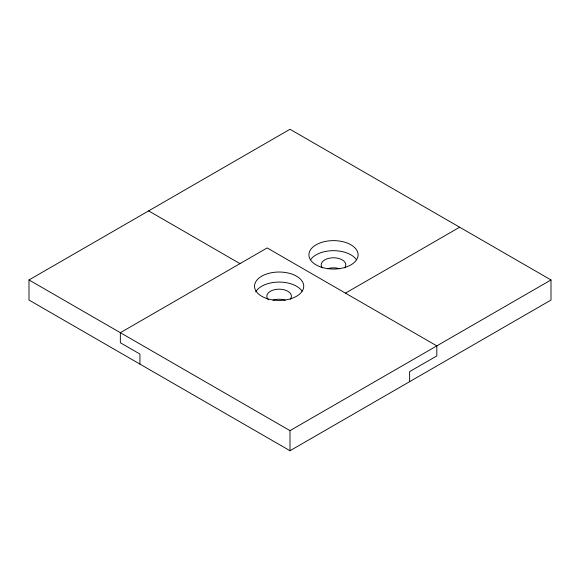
<?xml version="1.0" encoding="UTF-8"?>
<svg xmlns="http://www.w3.org/2000/svg" width="580" height="580" viewBox="0 0 580 580"><rect width="100%" height="100%" fill="white"/><g stroke="black" fill="none" stroke-linecap="round" stroke-linejoin="round"><path stroke-width="0.87" d="M29 279.951L290 129.268L551 279.951L551 300.048L290 450.733L29 300.048L29 279.951L290 430.643L551 279.951M345.462 293.139L459.65 227.215M148.625 210.888L239.975 263.632M409.625 381.669L409.625 371.62L436.812 355.924L436.812 345.883L267.162 247.936L120.35 332.695L120.35 342.744L139.925 354.039L139.925 364.088M290 430.643L290 450.733M327.345 268.779A12.303 7.105 0 0 1 339.655 268.779M322.349 267.887A12.303 7.105 0 0 1 333.5 257.781A12.303 7.105 0 0 1 344.65 267.887M272.97 300.172A12.303 7.105 0 0 1 285.28 300.172M268.467 299.831A12.303 7.105 0 0 1 278.589 289.181A12.303 7.105 0 0 1 290.275 299.28M310.525 259.796A24.606 14.21 0 0 1 333.5 250.676A24.606 14.21 0 0 1 356.475 259.796M255.722 291.892A24.606 14.21 0 0 1 278.48 282.076A24.606 14.21 0 0 1 302.1 291.189M321.197 267.141A24.606 14.21 0 0 0 358.106 254.838A24.606 14.21 0 0 0 321.197 242.534A24.606 14.21 0 0 0 321.197 267.141M266.822 298.533A24.606 14.21 0 0 0 303.731 286.23A24.606 14.21 0 0 0 266.822 273.927A24.606 14.21 0 0 0 266.822 298.533"/></g></svg>
